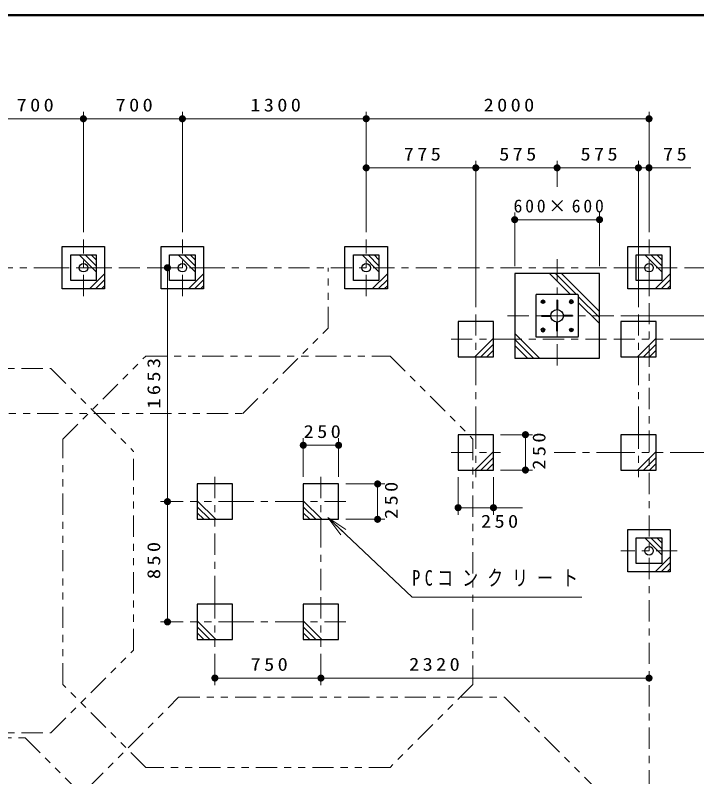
# Model space of a CAD drawing. Units: millimetres on the paper, scale 1:50. Extents: x 35 to 420, y -297 to 267.
# Drawn here: x 187.7 to 284.1, y -137.6 to -30 of the extents above; entities that cross this region are included whole.
import ezdxf

# ---------------------------------------------------------------- set-up
doc = ezdxf.new("R2010")
doc.units = ezdxf.units.MM
doc.linetypes.add('USER2', pattern=[6, 3, -1, 1, -1])
doc.linetypes.add('USER3', pattern=[8, 3, -1, 1, -1, 1, -1])
doc.layers.add('1_50', color=20, linetype='Continuous', lineweight=25)
doc.layers.add('LY_3', color=7, linetype='Continuous', lineweight=13)
doc.styles.add('ＭＳ ゴシック', font='')
doc.styles.get('ＭＳ ゴシック').set_extended_font_data('MS Gothic')

# ---------------------------------------------------------------- blocks, each defined once
blk = doc.blocks.new('filled_dot')
at = {"color": 0, "linetype": 'Continuous', "lineweight": -2, "const_width": 1.25}
blk.add_lwpolyline([(-0.625, 0, 1), (0.625, 0, 1)], format="xyb", close=True, dxfattribs=at)

msp = doc.modelspace()

# ---------------------------------------------------------------- linework, layer by layer
at = {"layer": '1_50', "color": 7, "lineweight": 13}
for p, q in [((197.391, -60.682), (197.391, -43.631)), ((211.391, -60.682), (211.391, -43.631)), ((237.391, -60.682), (237.391, -43.631)), ((277.391, -60.682), (277.391, -43.631)), ((183.391, -44.631), (197.391, -44.631)), ((197.391, -44.631), (211.391, -44.631)), ((211.391, -44.631), (237.391, -44.631)), ((237.391, -44.631), (277.391, -44.631)), ((252.891, -71.242), (252.891, -50.566)), ((264.391, -54.245), (264.391, -50.566)), ((275.891, -71.242), (275.891, -50.566)), ((277.391, -60.682), (277.391, -50.566)), ((237.391, -51.566), (252.891, -51.566)), ((252.891, -51.566), (264.391, -51.566)), ((264.391, -51.566), (275.891, -51.566)), ((275.891, -51.566), (283.292, -51.566)), ((258.391, -65.482), (258.391, -57.895)), ((270.391, -65.482), (270.391, -57.895)), ((258.391, -58.895), (270.391, -58.895)), ((199.191, -66.258), (196.815, -63.882)), ((199.191, -65.41), (197.664, -63.882)), ((199.191, -64.561), (198.512, -63.882)), ((213.191, -66.258), (210.815, -63.882)), ((213.191, -65.41), (211.664, -63.882)), ((213.191, -64.561), (212.512, -63.882)), ((239.191, -66.258), (236.815, -63.882)), ((239.191, -65.41), (237.664, -63.882)), ((239.191, -64.561), (238.512, -63.882)), ((279.191, -66.258), (276.815, -63.882)), ((279.191, -65.41), (277.664, -63.882)), ((279.191, -64.561), (278.512, -63.882)), ((200.391, -66.535), (198.244, -68.682)), ((209.284, -98.743), (209.284, -65.682)), ((214.391, -66.535), (212.244, -68.682)), ((240.391, -66.535), (238.244, -68.682)), ((263.296, -66.482), (266.296, -69.482)), ((264.144, -66.482), (267.144, -69.482)), ((264.993, -66.482), (270.391, -71.881)), ((280.391, -66.535), (278.244, -68.682)), ((282.391, -65.682), (292.155, -65.682)), ((200.391, -67.383), (199.093, -68.682)), ((214.391, -67.383), (213.093, -68.682)), ((240.391, -67.383), (239.093, -68.682)), ((280.391, -67.383), (279.093, -68.682)), ((200.391, -68.232), (199.941, -68.682)), ((214.391, -68.232), (213.941, -68.682)), ((240.391, -68.232), (239.941, -68.682)), ((280.391, -68.232), (279.941, -68.682)), ((267.391, -69.729), (270.391, -72.729)), ((267.391, -70.578), (270.391, -73.578)), ((273.391, -72.482), (292.155, -72.482)), ((258.391, -74.994), (261.879, -78.482)), ((252.759, -78.282), (255.391, -75.649)), ((258.391, -75.843), (261.031, -78.482)), ((275.759, -78.282), (278.391, -75.649)), ((280.391, -75.782), (292.155, -75.782)), ((253.607, -78.282), (255.391, -76.498)), ((254.456, -78.282), (255.391, -77.346)), ((258.391, -76.691), (260.182, -78.482)), ((276.607, -78.282), (278.391, -76.498)), ((277.456, -78.282), (278.391, -77.346)), ((256.391, -89.282), (260.91, -89.282)), ((259.91, -89.282), (259.91, -94.282)), ((228.491, -95.243), (228.491, -89.778)), ((233.491, -95.243), (233.491, -89.778)), ((228.491, -90.778), (233.491, -90.778)), ((252.759, -94.282), (255.391, -91.649)), ((253.607, -94.282), (255.391, -92.498)), ((275.759, -94.282), (278.391, -91.649)), ((276.607, -94.282), (278.391, -92.498)), ((280.391, -91.782), (292.155, -91.782)), ((254.456, -94.282), (255.391, -93.346)), ((277.456, -94.282), (278.391, -93.346)), ((256.391, -94.282), (260.91, -94.282)), ((250.391, -95.282), (250.391, -100.6)), ((255.391, -95.282), (255.391, -100.6)), ((234.491, -96.243), (240.004, -96.243)), ((239.004, -96.243), (239.004, -101.243)), ((211.491, -98.743), (208.284, -98.743)), ((209.284, -115.743), (209.284, -98.743)), ((213.491, -98.61), (216.124, -101.243)), ((228.491, -98.61), (231.124, -101.243)), ((213.491, -99.459), (215.275, -101.243)), ((228.491, -99.459), (230.275, -101.243)), ((259.492, -99.6), (250.391, -99.6)), ((213.491, -100.307), (214.427, -101.243)), ((228.491, -100.307), (229.427, -101.243)), ((233.819, -103.428), (231.977, -101.008)), ((231.977, -101.008), (234.504, -102.7)), ((231.977, -101.008), (234.162, -103.064)), ((234.491, -101.243), (240.004, -101.243)), ((279.191, -106.258), (276.815, -103.882)), ((279.191, -105.41), (277.664, -103.882)), ((279.191, -104.561), (278.512, -103.882)), ((280.391, -106.535), (278.244, -108.682)), ((280.391, -107.383), (279.093, -108.682)), ((280.391, -108.232), (279.941, -108.682)), ((211.491, -115.743), (208.284, -115.743)), ((213.491, -115.61), (216.124, -118.243)), ((228.491, -115.61), (231.124, -118.243)), ((213.491, -116.459), (215.275, -118.243)), ((213.491, -117.307), (214.427, -118.243)), ((228.491, -116.459), (230.275, -118.243)), ((228.491, -117.307), (229.427, -118.243)), ((215.991, -120.243), (215.991, -124.678)), ((230.991, -120.243), (230.991, -124.678)), ((230.991, -123.678), (215.991, -123.678)), ((277.391, -123.678), (230.991, -123.678))]:
    msp.add_line(p, q, dxfattribs=at)
at = {"layer": '1_50', "color": 7, "linetype": 'USER2', "lineweight": 13}
for p, q in [((197.391, -69.682), (197.391, -61.682)), ((211.391, -69.682), (211.391, -61.682)), ((237.391, -69.682), (237.391, -61.682)), ((277.391, -69.682), (277.391, -61.682)), ((264.391, -64.482), (264.391, -80.482)), ((201.391, -65.682), (193.391, -65.682)), ((215.391, -65.682), (207.391, -65.682)), ((241.391, -65.682), (233.391, -65.682)), ((281.391, -65.682), (273.391, -65.682)), ((252.891, -72.282), (252.891, -79.282)), ((272.391, -72.482), (256.391, -72.482)), ((275.891, -72.282), (275.891, -79.282)), ((249.391, -75.782), (256.391, -75.782)), ((256.391, -75.782), (272.391, -75.782)), ((272.391, -75.782), (279.391, -75.782)), ((252.891, -88.282), (252.891, -79.282)), ((275.891, -88.282), (275.891, -79.282)), ((252.891, -88.282), (252.891, -95.282)), ((275.891, -88.282), (275.891, -95.282)), ((249.391, -91.782), (256.391, -91.782)), ((263.975, -91.782), (272.391, -91.782)), ((272.391, -91.782), (279.391, -91.782)), ((215.991, -95.243), (215.991, -102.243)), ((230.991, -95.243), (230.991, -102.243)), ((219.491, -98.743), (212.491, -98.743)), ((227.491, -98.743), (219.491, -98.743)), ((234.491, -98.743), (227.491, -98.743)), ((215.991, -112.243), (215.991, -102.243)), ((230.991, -102.243), (230.991, -112.243)), ((277.391, -109.682), (277.391, -101.682)), ((281.391, -105.682), (273.391, -105.682)), ((215.991, -112.243), (215.991, -119.243)), ((230.991, -112.243), (230.991, -119.243)), ((219.491, -115.743), (212.491, -115.743)), ((227.491, -115.743), (219.491, -115.743)), ((234.491, -115.743), (227.491, -115.743))]:
    msp.add_line(p, q, dxfattribs=at)
at = {"layer": '1_50', "color": 7}
for p, q in [((194.391, -68.682), (194.391, -62.682)), ((194.391, -62.682), (200.391, -62.682)), ((200.391, -62.682), (200.391, -68.682)), ((208.391, -68.682), (208.391, -62.682)), ((208.391, -62.682), (214.391, -62.682)), ((214.391, -62.682), (214.391, -68.682)), ((234.391, -68.682), (234.391, -62.682)), ((234.391, -62.682), (240.391, -62.682)), ((240.391, -62.682), (240.391, -68.682)), ((274.391, -68.682), (274.391, -62.682)), ((274.391, -62.682), (280.391, -62.682)), ((280.391, -62.682), (280.391, -68.682)), ((258.391, -66.482), (258.391, -78.482)), ((270.391, -66.482), (258.391, -66.482)), ((270.391, -78.482), (270.391, -66.482)), ((200.391, -68.682), (194.391, -68.682)), ((214.391, -68.682), (208.391, -68.682)), ((240.391, -68.682), (234.391, -68.682)), ((280.391, -68.682), (274.391, -68.682)), ((261.391, -69.542), (261.391, -75.422)), ((267.331, -69.482), (261.451, -69.482)), ((267.391, -69.542), (267.391, -75.422)), ((262.175, -70.357), (262.391, -70.232)), ((262.175, -70.607), (262.175, -70.357)), ((262.391, -70.732), (262.175, -70.607)), ((262.391, -70.232), (262.608, -70.357)), ((262.608, -70.607), (262.391, -70.732)), ((262.608, -70.357), (262.608, -70.607)), ((264.331, -70.291), (264.331, -71.591)), ((264.451, -70.291), (264.331, -70.291)), ((264.451, -70.291), (264.451, -71.591)), ((266.391, -70.232), (266.175, -70.357)), ((266.175, -70.357), (266.175, -70.607)), ((266.175, -70.607), (266.392, -70.732)), ((266.608, -70.357), (266.392, -70.232)), ((266.392, -70.732), (266.608, -70.607)), ((266.608, -70.607), (266.608, -70.357)), ((262.2, -72.542), (262.2, -72.422)), ((262.2, -72.422), (263.5, -72.422)), ((262.2, -72.542), (263.5, -72.542)), ((266.582, -72.422), (265.282, -72.422)), ((266.582, -72.542), (265.282, -72.542)), ((266.582, -72.422), (266.582, -72.542)), ((262.391, -74.232), (262.175, -74.357)), ((262.608, -74.357), (262.391, -74.232)), ((264.332, -74.673), (264.332, -73.373)), ((264.452, -74.673), (264.452, -73.373)), ((266.175, -74.357), (266.392, -74.232)), ((266.392, -74.232), (266.608, -74.357)), ((262.175, -74.357), (262.175, -74.607)), ((262.175, -74.607), (262.391, -74.732)), ((262.391, -74.732), (262.608, -74.607)), ((262.608, -74.607), (262.608, -74.357)), ((264.332, -74.673), (264.452, -74.673)), ((266.175, -74.607), (266.175, -74.357)), ((266.391, -74.732), (266.175, -74.607)), ((266.608, -74.607), (266.392, -74.732)), ((266.608, -74.357), (266.608, -74.607)), ((267.331, -75.482), (261.451, -75.482)), ((258.391, -78.482), (270.391, -78.482)), ((274.391, -108.682), (274.391, -102.682)), ((274.391, -102.682), (280.391, -102.682)), ((280.391, -102.682), (280.391, -108.682)), ((280.391, -108.682), (274.391, -108.682))]:
    msp.add_line(p, q, dxfattribs=at)
at = {"layer": '1_50', "color": 131, "linetype": 'USER2', "lineweight": 13}
for p, q in [((277.391, -65.682), (152.111, -65.682)), ((277.391, -211.682), (277.391, -65.682))]:
    msp.add_line(p, q, dxfattribs=at)
at = {"layer": '1_50', "color": 70, "linetype": 'USER3', "lineweight": 13}
for p, q in [((132.648, -79.932), (192.775, -79.932)), ((192.775, -79.932), (204.491, -91.648)), ((204.491, -119.716), (204.491, -91.648)), ((192.775, -131.432), (204.491, -119.716)), ((132.648, -131.432), (192.775, -131.432))]:
    msp.add_line(p, q, dxfattribs=at)
at = {"layer": '1_50', "color": 7}
for points in [[(195.591, -63.882), (199.191, -63.882), (199.191, -67.482), (195.591, -67.482)], [(209.591, -63.882), (213.191, -63.882), (213.191, -67.482), (209.591, -67.482)], [(235.591, -63.882), (239.191, -63.882), (239.191, -67.482), (235.591, -67.482)], [(275.591, -63.882), (279.191, -63.882), (279.191, -67.482), (275.591, -67.482)], [(250.391, -73.282), (250.391, -78.282), (255.391, -78.282), (255.391, -73.282)], [(273.391, -73.282), (273.391, -78.282), (278.391, -78.282), (278.391, -73.282)], [(250.391, -89.282), (250.391, -94.282), (255.391, -94.282), (255.391, -89.282)], [(273.391, -89.282), (273.391, -94.282), (278.391, -94.282), (278.391, -89.282)], [(218.491, -96.243), (213.491, -96.243), (213.491, -101.243), (218.491, -101.243)], [(233.491, -96.243), (228.491, -96.243), (228.491, -101.243), (233.491, -101.243)], [(275.591, -103.882), (279.191, -103.882), (279.191, -107.482), (275.591, -107.482)], [(218.491, -113.243), (213.491, -113.243), (213.491, -118.243), (218.491, -118.243)], [(233.491, -113.243), (228.491, -113.243), (228.491, -118.243), (233.491, -118.243)]]:
    msp.add_lwpolyline(points, close=True, dxfattribs=at)
at = {"layer": '1_50', "color": 7, "linetype": 'USER3', "lineweight": 13}
msp.add_lwpolyline([(122.786, -65.682), (122.786, -74.217), (134.857, -86.287), (219.926, -86.287), (231.996, -74.217), (231.996, -65.682)], dxfattribs=at)
at = {"layer": '1_50', "color": 70, "linetype": 'USER3', "lineweight": 13}
for points in [[(240.775, -136.303), (206.207, -136.303), (194.491, -124.588), (194.491, -89.898), (206.207, -78.182), (240.775, -78.182), (252.491, -89.898), (252.491, -124.588)], [(189.175, -132.131), (200.891, -143.847), (200.891, -171.916), (189.175, -183.631), (126.227, -183.631), (114.511, -171.916), (114.511, -143.847), (126.227, -132.131)]]:
    msp.add_lwpolyline(points, close=True, dxfattribs=at)
at = {"layer": '1_50', "color": 7, "lineweight": 13}
msp.add_lwpolyline([(231.977, -101.008), (243.91, -112.235), (267.91, -112.235)], dxfattribs=at)
at = {"layer": '1_50', "color": 7, "linetype": 'USER3', "lineweight": 13}
msp.add_lwpolyline([(256.939, -126.381), (275.391, -144.834), (275.391, -190.929), (256.939, -209.381), (210.843, -209.381), (192.391, -190.929), (192.391, -144.834), (210.843, -126.381)], close=True, dxfattribs=at)
at = {"layer": '1_50', "color": 7}
for centre, radius in [((197.391, -65.682), 0.605), ((211.391, -65.682), 0.605), ((237.391, -65.682), 0.605), ((277.391, -65.682), 0.605), ((262.391, -70.482), 0.25), ((262.391, -70.482), 0.127), ((266.392, -70.482), 0.25), ((266.392, -70.482), 0.127), ((264.391, -72.482), 0.891), ((264.391, -72.482), 0.891), ((264.391, -72.482), 0.891), ((262.391, -74.482), 0.25), ((266.392, -74.482), 0.25), ((262.391, -74.482), 0.127), ((266.392, -74.482), 0.127), ((277.391, -105.682), 0.605)]:
    msp.add_circle(centre, radius, dxfattribs=at)
for centre, start, end in [((261.451, -69.542), 89.99998, 180.00003), ((267.331, -69.542), 359.99998, 89.99996), ((261.451, -75.422), 179.99997, 270.00002), ((267.331, -75.422), 270.00004, 0.00002)]:
    msp.add_arc(centre, 0.06, start, end, dxfattribs=at)
at = {"layer": 'LY_3', "lineweight": 50}
msp.add_line((420, -30), (35, -30), dxfattribs=at)

# ---------------------------------------------------------------- block references
at = {"layer": '1_50', "color": 7, "lineweight": 13, "xscale": 0.4, "yscale": 0.4}
for p, rotation in [((197.391, -44.631), 180), ((211.391, -44.631), 180), ((237.391, -44.631), 180), ((277.391, -44.631), 180), ((252.891, -51.566), 180), ((264.391, -51.566), 180), ((275.891, -51.566), 180), ((277.391, -51.566), 180), ((270.391, -58.895), 180), ((209.284, -65.682), 270), ((259.91, -89.282), 270), ((233.491, -90.778), 180), ((259.91, -94.282), 90), ((239.004, -96.243), 270), ((209.284, -98.743), 90), ((209.284, -98.743), 270), ((255.391, -99.6), 180), ((239.004, -101.243), 90), ((209.284, -115.743), 90), ((230.991, -123.678), 180), ((277.391, -123.678), 180)]:
    msp.add_blockref('filled_dot', p, dxfattribs=dict(at, rotation=rotation))
for p in [(197.391, -44.631), (211.391, -44.631), (237.391, -44.631), (237.391, -51.566), (252.891, -51.566), (264.391, -51.566), (275.891, -51.566), (258.391, -58.895), (228.491, -90.778), (250.391, -99.6), (215.991, -123.678), (230.991, -123.678)]:
    msp.add_blockref('filled_dot', p, dxfattribs=at)

# ---------------------------------------------------------------- texts
at = {"layer": '1_50', "color": 7, "style": 'ＭＳ ゴシック'}
for s, insert, char_height, attachment_point in [('\\T1.33;\\W1.15;700', (190.808, -43.631), 1.833, 8), ('\\T1.33;\\W1.15;700', (204.808, -43.631), 1.833, 8), ('\\T1.33;\\W1.15;1300', (224.812, -43.631), 1.833, 8), ('\\T1.33;\\W1.15;2000', (257.815, -43.631), 1.833, 8), ('\\T1.33;\\W1.15;775', (245.558, -50.566), 1.833, 8), ('\\T1.33;\\W1.15;575', (259.058, -50.566), 1.833, 8), ('\\T1.33;\\W1.15;575', (270.558, -50.566), 1.833, 8), ('\\T1.34;\\W1.15;75', (281.292, -50.566), 1.833, 8), ('\\T1.32;600×600', (264.812, -57.895), 1.833, 8), ('\\T1.33;\\W1.15;250', (231.406, -89.778), 1.833, 8), ('\\T1.33;\\W1.15;250', (256.492, -100.6), 1.833, 2), ('\\T1.57;\\W0.75;PCコンクリート', (243.91, -109.585), 2.199, 4), ('\\T1.33;\\W1.15;750', (223.906, -122.678), 1.833, 8), ('\\T1.33;\\W1.15;2320', (247.275, -122.678), 1.833, 8)]:
    msp.add_mtext(s, dxfattribs=dict(at, insert=insert, char_height=char_height, attachment_point=attachment_point))
at = {"layer": '1_50', "color": 7, "char_height": 1.833, "rotation": 90, "style": 'ＭＳ ゴシック'}
for s, insert, attachment_point in [('\\T1.33;\\W1.15;1653', (208.284, -81.785), 8), ('\\T1.33;\\W1.15;250', (260.91, -91.367), 2), ('\\T1.33;\\W1.15;250', (240.004, -98.328), 2), ('\\T1.33;\\W1.15;850', (208.284, -106.828), 8)]:
    msp.add_mtext(s, dxfattribs=dict(at, insert=insert, attachment_point=attachment_point))

doc.saveas('drawing.dxf')
